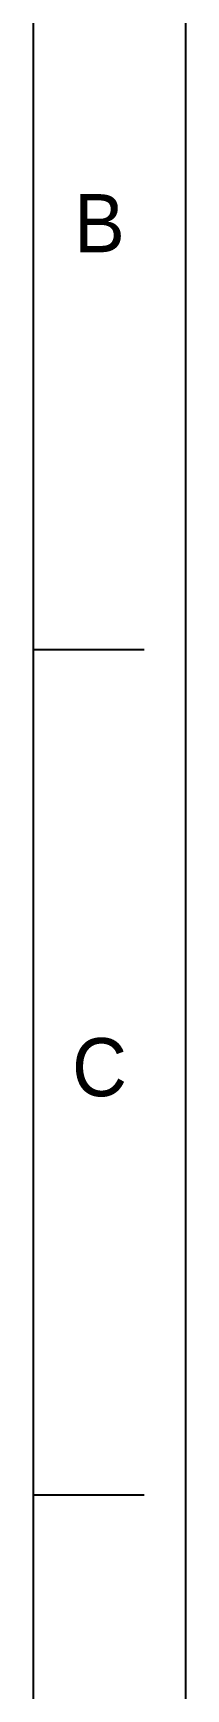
# Model space of a CAD drawing. Extents: x 14045 to 14886, y -16070 to -15475.
# Drawn here: x 14865.7 to 14885.8, y -15853.7 to -15636.4 of the extents above; entities that cross this region are included whole.
import ezdxf

# ---------------------------------------------------------------- set-up
doc = ezdxf.new("R2010")
doc.units = 0
doc.header["$MEASUREMENT"] = 0
doc.layers.add('FORM', color=7, linetype='CONTINUOUS')
doc.styles.get("Standard").update_dxf_attribs({"font": ''})
doc.styles.get('Standard').set_extended_font_data('Gulim')

msp = doc.modelspace()

# ---------------------------------------------------------------- linework, layer by layer
at = {"layer": 'FORM', "color": 7, "linetype": 'Continuous'}
for p, q in [((14885.75, -16070.16), (14885.75, -15475.45)), ((14865.73, -15495.47), (14865.73, -16050.13)), ((14865.73, -15717.33), (14880.29, -15717.33)), ((14865.73, -15828.26), (14880.29, -15828.26))]:
    msp.add_line(p, q, dxfattribs=at)

# ---------------------------------------------------------------- texts
at = {"layer": 'FORM', "char_height": 7.63, "attachment_point": 5}
for s, insert in [('B', (14874.43, -15661.36)), ('C', (14874.43, -15772.18))]:
    msp.add_mtext_dynamic_manual_height_columns(s, width=10.0119, gutter_width=12.51, heights=[0], dxfattribs=dict(at, insert=insert))

doc.saveas('drawing.dxf')
